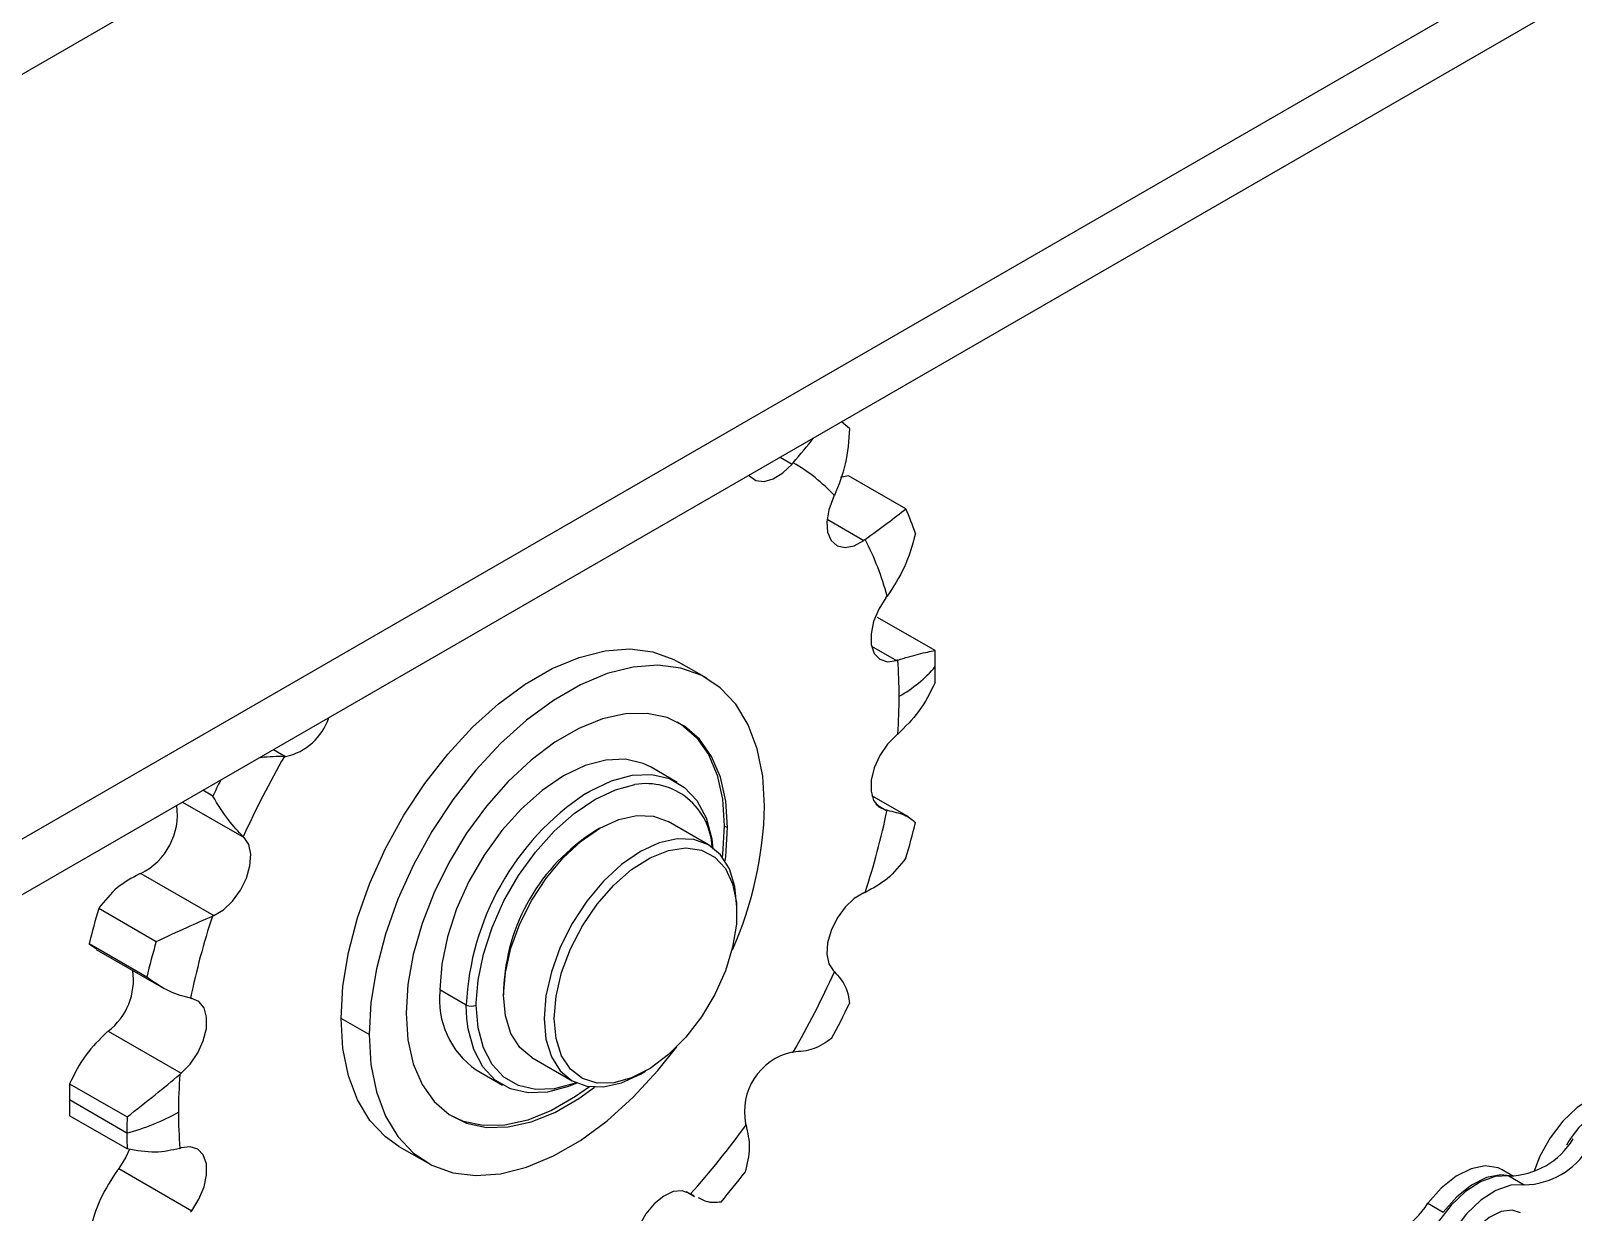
# Model space of a CAD drawing. Header units: metres. Extents: x 0 to 21025, y 0 to 14850.
# Drawn here: x 13248.2 to 13355.9, y 4968.2 to 5050.7 of the extents above; entities that cross this region are included whole.
import ezdxf

# ---------------------------------------------------------------- set-up
doc = ezdxf.new("R2010")
doc.units = ezdxf.units.M
doc.header["$LTSCALE"] = 25
doc.layers.add('SL4', color=4, linetype='Continuous')

msp = doc.modelspace()

# ---------------------------------------------------------------- linework, layer by layer
at = {"layer": 'SL4'}
for p, q in [((13108.297, 4967.303), (14045.196, 5508.163)), ((13154.595, 4940.576), (14091.494, 5481.436)), ((13154.595, 4936.687), (14091.494, 5477.548)), ((13300.518, 5020.927), (13301.353, 5020.445)), ((13305.293, 5019.637), (13304.744, 5019.498)), ((13309.314, 5017.316), (13305.293, 5019.637)), ((13303.802, 5016.599), (13306.371, 5015.115)), ((13311.348, 5007.41), (13307.327, 5009.731)), ((13306.911, 5007.723), (13308.651, 5006.719)), ((13295.391, 5005.481), (13293.433, 5006.611)), ((13265.135, 5000.501), (13265.97, 5000.019)), ((13293.34, 4998.202), (13291.502, 4999.264)), ((13260.877, 4997.247), (13260.188, 4997.645)), ((13309.486, 4995.782), (13306.932, 4997.257)), ((13258.772, 4996.827), (13263.067, 4994.348)), ((13307.215, 4996.672), (13307.916, 4996.268)), ((13287.931, 4994.997), (13287.578, 4994.793)), ((13295.523, 4993.836), (13292.694, 4995.469)), ((13296.623, 4995.167), (13296.849, 4995.037)), ((13255.853, 4991.838), (13260.951, 4988.895)), ((13297.496, 4989.067), (13297.496, 4989.475)), ((13252.911, 4989.398), (13256.931, 4987.076)), ((13256.268, 4984.589), (13252.247, 4986.91)), ((13252.247, 4986.91), (13252.761, 4986.57)), ((13252.738, 4986.532), (13257.283, 4983.908)), ((13278.596, 4982.637), (13276.757, 4983.699)), ((13281.197, 4983.74), (13281.197, 4983.332)), ((13278.636, 4981.706), (13278.596, 4982.637)), ((13279.287, 4982.637), (13279.288, 4982.8)), ((13253.574, 4980.81), (13258.672, 4977.867)), ((13271.8, 4980.577), (13269.842, 4981.707)), ((13283.17, 4978.971), (13285.999, 4977.338)), ((13279.288, 4978.106), (13281.126, 4977.045)), ((13290.762, 4977.81), (13291.115, 4978.014)), ((13250.877, 4977.143), (13254.897, 4974.822)), ((13254.881, 4973.693), (13250.86, 4976.014)), ((13254.897, 4972.582), (13250.877, 4974.903)), ((13273.89, 4972.759), (13275.849, 4971.629)), ((13254.309, 4971.207), (13259.407, 4968.264)), ((13351.774, 4970.665), (13350.974, 4971.127)), ((13351.442, 4970.693), (13352.517, 4970.073)), ((13293.953, 4969.601), (13294.531, 4969.267)), ((13294.059, 4969.557), (13294.2, 4969.475)), ((13294.514, 4969.314), (13294.263, 4969.433)), ((13345.77, 4968.783), (13346.844, 4968.163))]:
    msp.add_line(p, q, dxfattribs=at)
at = {"layer": 'SL4', "flags": 128}
for points in [[(13298.343, 5019.671), (13298.378, 5019.628), (13298.824, 5019.304), (13299.396, 5019.229), (13300.046, 5019.407), (13300.718, 5019.825), (13301.353, 5020.445)], [(13304.256, 5018.125), (13303.929, 5017.259), (13303.787, 5016.418), (13303.842, 5015.677), (13304.089, 5015.098), (13304.507, 5014.731), (13305.06, 5014.608), (13305.699, 5014.74), (13306.371, 5015.115)], [(13307.916, 5011.106), (13307.408, 5010.305), (13307.05, 5009.442), (13306.873, 5008.591), (13306.891, 5007.826), (13307.104, 5007.212), (13307.492, 5006.803), (13308.023, 5006.634), (13308.651, 5006.719)], [(13269.842, 4981.707), (13269.97, 4983.955), (13270.354, 4986.309), (13270.986, 4988.726), (13271.854, 4991.161), (13272.941, 4993.568), (13274.229, 4995.903), (13275.692, 4998.122), (13277.303, 5000.184), (13279.033, 5002.051), (13280.85, 5003.687), (13282.718, 5005.062), (13284.604, 5006.151), (13286.473, 5006.933), (13288.289, 5007.394), (13290.019, 5007.525), (13291.631, 5007.324), (13293.094, 5006.794), (13293.433, 5006.611)], [(13299.44, 4996.533), (13299.311, 4998.631), (13298.927, 5000.542), (13298.296, 5002.23), (13297.428, 5003.663), (13296.34, 5004.814), (13295.053, 5005.663), (13293.59, 5006.193), (13291.978, 5006.394), (13290.248, 5006.263), (13288.432, 5005.802), (13286.563, 5005.02), (13284.677, 5003.931), (13282.808, 5002.556), (13280.992, 5000.92), (13279.262, 4999.054), (13277.651, 4996.991), (13276.187, 4994.772), (13274.9, 4992.437), (13273.812, 4990.03), (13272.945, 4987.595), (13272.313, 4985.178), (13271.929, 4982.824), (13271.8, 4980.577)], [(13296.849, 4995.037), (13296.723, 4996.897), (13296.35, 4998.571), (13295.737, 5000.021), (13294.898, 5001.214), (13293.851, 5002.126), (13292.621, 5002.734), (13291.234, 5003.025), (13289.722, 5002.993), (13288.119, 5002.638), (13286.459, 5001.969), (13284.781, 5001), (13283.122, 4999.753), (13281.518, 4998.256), (13280.006, 4996.543), (13278.619, 4994.651), (13277.389, 4992.622), (13276.343, 4990.503), (13275.504, 4988.34), (13274.89, 4986.182), (13274.517, 4984.077), (13274.392, 4982.073)], [(13293.334, 5002.437), (13293.626, 5002.256), (13294.672, 5001.345), (13295.511, 5000.151), (13296.124, 4998.701), (13296.498, 4997.027), (13296.623, 4995.167)], [(13308.651, 5001.504), (13308.023, 5000.864), (13307.492, 5000.082), (13307.104, 4999.224), (13306.891, 4998.366), (13306.873, 4997.579), (13307.05, 4996.933), (13307.408, 4996.483), (13307.916, 4996.268)], [(13291.502, 4999.264), (13290.947, 4999.53), (13289.713, 4999.816), (13288.349, 4999.763), (13286.895, 4999.373), (13285.395, 4998.659), (13283.895, 4997.641), (13282.441, 4996.352), (13281.076, 4994.829), (13279.843, 4993.12), (13278.778, 4991.276), (13277.915, 4989.354), (13277.278, 4987.411), (13276.889, 4985.506), (13276.757, 4983.699)], [(13279.288, 4982.8), (13279.413, 4984.373), (13279.787, 4986.201), (13280.398, 4988.066), (13281.227, 4989.912), (13282.249, 4991.682), (13283.433, 4993.323), (13284.743, 4994.784), (13286.139, 4996.022), (13287.579, 4996.999), (13289.019, 4997.685), (13290.374, 4998.052)], [(13286.94, 4997.423), (13287.233, 4997.597), (13288.733, 4998.312), (13290.187, 4998.701), (13291.552, 4998.754), (13292.785, 4998.469), (13293.85, 4997.854), (13294.713, 4996.929), (13295.35, 4995.72), (13295.739, 4994.266), (13295.831, 4993.54)], [(13283.17, 4978.971), (13283.17, 4978.971), (13282.332, 4979.666), (13281.71, 4980.651), (13281.327, 4981.889), (13281.197, 4983.332), (13281.327, 4984.924), (13281.71, 4986.604), (13282.332, 4988.308), (13283.17, 4989.97), (13284.19, 4991.526), (13285.355, 4992.917), (13286.618, 4994.089), (13287.932, 4994.997), (13289.246, 4995.606), (13290.51, 4995.893), (13291.674, 4995.847), (13292.694, 4995.469)], [(13296.623, 4995.167), (13296.498, 4993.162), (13296.477, 4993)], [(13296.682, 4992.712), (13296.723, 4993.032), (13296.849, 4995.037)], [(13260.951, 4988.895), (13261.623, 4989.296), (13262.263, 4989.902), (13262.816, 4990.663), (13263.233, 4991.512), (13263.48, 4992.376), (13263.535, 4993.181), (13263.393, 4993.858), (13263.067, 4994.348)], [(13297.496, 4989.475), (13297.367, 4990.918), (13296.983, 4992.155), (13296.361, 4993.141), (13295.523, 4993.836), (13294.503, 4994.214), (13293.338, 4994.26), (13292.075, 4993.974), (13290.761, 4993.365), (13289.447, 4992.457), (13288.183, 4991.285), (13287.019, 4989.894), (13285.998, 4988.337), (13285.161, 4986.675), (13284.538, 4984.971), (13284.155, 4983.291), (13284.026, 4981.699), (13284.026, 4981.699)], [(13284.733, 4981.699), (13284.863, 4983.258), (13285.25, 4984.903), (13285.876, 4986.569), (13286.718, 4988.186), (13287.739, 4989.688), (13288.898, 4991.014), (13290.148, 4992.109), (13291.438, 4992.929), (13292.714, 4993.44), (13293.925, 4993.621), (13295.021, 4993.465), (13295.956, 4992.978), (13296.694, 4992.18), (13297.203, 4991.104), (13297.463, 4989.794), (13297.463, 4988.302), (13297.203, 4986.692), (13296.694, 4985.028), (13295.956, 4983.378), (13295.021, 4981.81), (13293.925, 4980.389), (13292.714, 4979.172), (13291.438, 4978.21), (13290.148, 4977.541), (13288.898, 4977.193), (13287.739, 4977.18), (13286.718, 4977.503), (13285.876, 4978.149), (13285.25, 4979.091), (13284.863, 4980.291), (13284.733, 4981.699)], [(13306.371, 4990.476), (13305.699, 4990.075), (13305.06, 4989.468), (13304.507, 4988.708), (13304.089, 4987.859), (13303.842, 4986.995), (13303.787, 4986.189), (13303.929, 4985.513), (13304.256, 4985.023)], [(13258.672, 4977.867), (13259.3, 4978.507), (13259.831, 4979.289), (13260.219, 4980.146), (13260.432, 4981.005), (13260.45, 4981.791), (13260.272, 4982.437), (13259.914, 4982.887), (13259.407, 4983.103)], [(13274.392, 4982.073), (13274.517, 4980.212), (13274.89, 4978.539), (13275.504, 4977.089), (13276.343, 4975.895), (13277.389, 4974.984), (13278.619, 4974.376), (13280.006, 4974.084), (13281.518, 4974.116), (13283.122, 4974.471), (13284.781, 4975.14), (13286.459, 4976.109), (13287.551, 4976.896)], [(13286.252, 4977.206), (13286.139, 4977.163), (13284.743, 4976.789), (13283.433, 4976.738), (13282.249, 4977.012), (13281.227, 4977.602), (13280.398, 4978.491), (13279.787, 4979.651), (13279.413, 4981.047), (13279.287, 4982.637)], [(13273.89, 4972.759), (13272.941, 4973.426), (13271.854, 4974.577), (13270.986, 4976.01), (13270.354, 4977.698), (13269.97, 4979.609), (13269.842, 4981.707)], [(13286.318, 4977.177), (13285.733, 4976.935), (13284.279, 4976.545), (13282.915, 4976.492), (13281.681, 4976.778), (13280.617, 4977.392), (13279.753, 4978.318), (13279.117, 4979.526), (13278.727, 4980.981), (13278.636, 4981.706)], [(13284.026, 4981.699), (13284.155, 4980.256), (13284.538, 4979.018), (13285.161, 4978.033), (13285.998, 4977.338), (13287.019, 4976.96), (13288.183, 4976.914), (13289.447, 4977.2), (13290.761, 4977.809), (13290.762, 4977.81)], [(13271.8, 4980.577), (13271.929, 4978.478), (13272.313, 4976.567), (13272.945, 4974.879), (13273.812, 4973.446), (13274.9, 4972.295), (13276.187, 4971.446), (13277.651, 4970.916), (13279.262, 4970.715), (13280.992, 4970.846), (13282.808, 4971.307), (13284.677, 4972.089), (13286.563, 4973.178), (13288.432, 4974.553), (13290.248, 4976.189), (13291.978, 4978.056), (13293.302, 4979.724)], [(13287.2, 4976.93), (13286.234, 4976.239), (13284.556, 4975.27), (13282.896, 4974.601), (13281.292, 4974.247), (13279.78, 4974.215), (13278.394, 4974.506), (13277.456, 4974.932)], [(13359.24, 4976.56), (13358.291, 4976.528), (13357.26, 4976.161), (13356.212, 4975.48), (13355.214, 4974.53), (13354.327, 4973.369), (13353.609, 4972.071), (13353.182, 4970.979)], [(13255.068, 4972.566), (13254.816, 4972.009), (13254.309, 4971.207)], [(13259.407, 4968.264), (13259.914, 4969.066), (13260.272, 4969.929), (13260.45, 4970.78), (13260.432, 4971.545), (13260.219, 4972.159), (13259.831, 4972.567), (13259.3, 4972.737), (13258.672, 4972.652)], [(13350.974, 4971.127), (13350.682, 4971.265), (13349.796, 4971.402), (13348.798, 4971.2), (13347.75, 4970.671), (13346.719, 4969.848), (13345.77, 4968.783)], [(13351.442, 4970.693), (13350.493, 4970.662), (13349.462, 4970.294), (13348.414, 4969.614), (13347.416, 4968.663), (13346.529, 4967.502), (13345.811, 4966.204), (13345.305, 4964.85), (13345.073, 4963.768)], [(13352.517, 4970.073), (13351.567, 4970.041), (13350.537, 4969.674), (13349.489, 4968.993), (13348.491, 4968.043), (13347.604, 4966.882), (13346.886, 4965.584), (13346.38, 4964.23), (13346.119, 4962.905), (13346.119, 4961.693), (13346.193, 4961.255)], [(13351.692, 4970.668), (13350.871, 4970.782), (13349.872, 4970.58), (13348.825, 4970.051), (13347.794, 4969.228), (13346.844, 4968.163)], [(13294.2, 4969.475), (13293.679, 4969.663), (13293.056, 4969.597), (13292.387, 4969.282), (13291.729, 4968.747), (13291.138, 4968.036), (13290.666, 4967.211), (13290.352, 4966.344), (13290.225, 4965.509)], [(13352.252, 4968.126), (13351.672, 4968.305), (13350.895, 4968.209), (13350.063, 4967.8), (13349.249, 4967.116), (13348.526, 4966.217), (13347.958, 4965.182), (13347.596, 4964.105), (13347.472, 4963.08)]]:
    msp.add_lwpolyline(points, dxfattribs=at)
at = {"layer": 'SL4'}
for centre, radius, start, end in [((13296.166, 5012.698), 13.762, 48.03771, 51.08299), ((13319.818, 5004.775), 24.217, 139.38552, 139.68238), ((13295.348, 5009.972), 12.195, 42.69497, 60.06194), ((13280.662, 5029.456), 26.173, 334.34682, 334.6287), ((13290.015, 5008.892), 21.057, 18.56036, 23.58272), ((13316.577, 5001.122), 17.319, 125.73297, 126.10417), ((13289.809, 5006.483), 18.788, 14.56516, 27.57792), ((13287.661, 5026.534), 25.461, 322.70567, 322.99278), ((13311.737, 4997.114), 10.088, 107.27975, 107.81197), ((13277.485, 5004.249), 31.355, 359.94756, 4.56954), ((13274.672, 5006.305), 36.693, 359.99249, 1.72651), ((13304.454, 5012.117), 9.033, 299.04532, 319.90875), ((13272.732, 5006.305), 38.632, 358.31738, 359.99287), ((13273.012, 5004.249), 35.827, 355.72534, 359.95411), ((13265.169, 5003.938), 4.001, 281.54883, 342.27615), ((13296.21, 5016.433), 19.433, 309.80446, 310.14824), ((13318.774, 4969.401), 61.11, 149.93061, 155.85297), ((13265.812, 4993.397), 6.623, 88.63483, 89.33941), ((13322.38, 4967.298), 68.408, 152.99039, 154.03575), ((13291.137, 4993.485), 4.631, 2.44264, 99.48724), ((13297.35, 4981.8), 18.773, 123.67712, 177.44491), ((13253.809, 4995.958), 4.599, 296.38857, 7.92423), ((13273.155, 4997.165), 26.292, 336.05963, 358.6227), ((13258.11, 5006.483), 50.921, 341.72409, 348.41288), ((13307.003, 4990.501), 5.839, 80.2347, 81.001), ((13254.404, 5008.891), 57.187, 343.77857, 346.35839), ((13266.748, 4998.316), 5.413, 226.34362, 227.14968), ((13294.899, 4983.198), 13.712, 122.26897, 177.73641), ((13260.498, 4980.917), 11.868, 113.03868, 113.51627), ((13301.727, 5001.397), 11.868, 293.03868, 293.51627), ((13307.821, 4973.422), 57.187, 163.77857, 166.35839), ((13309.213, 4972.888), 50.921, 161.72409, 168.41288), ((13265.596, 4977.974), 11.868, 113.03868, 113.51627), ((13311.842, 4971.101), 57.187, 163.77857, 166.35839), ((13250.792, 4984.407), 4.547, 307.71741, 8.21257), ((13248.549, 5009.97), 61.11, 329.93061, 335.85297), ((13300.575, 4981.055), 5.413, 46.34362, 47.14968), ((13260.32, 4988.87), 5.839, 260.2347, 261.001), ((13282.699, 4983.018), 5.98, 173.46674, 235.22108), ((13278.941, 4983.304), 0.751, 242.60967, 297.39033), ((13243.661, 5012.796), 68.635, 331.74964, 334.03393), ((13266.014, 4965.881), 19.433, 129.80446, 130.14824), ((13302.299, 4975.186), 4.272, 102.80111, 191.41526), ((13301.511, 4985.973), 6.623, 268.63483, 269.33941), ((13294.31, 4975.122), 35.827, 175.72534, 179.95411), ((13271.112, 4962.938), 19.433, 129.80446, 130.14824), ((13289.492, 4976.009), 38.632, 178.31738, 179.99287), ((13287.553, 4976.009), 36.693, 179.99249, 181.72651), ((13360.633, 4970.093), 5.855, 93.11014, 152.07322), ((13251.07, 4988.292), 15.089, 284.62992, 299.42742), ((13293.513, 4973.688), 38.632, 178.31738, 179.99287), ((13289.838, 4975.122), 31.355, 179.94756, 184.56954), ((13291.574, 4973.688), 36.693, 179.99249, 181.72651), ((13251.453, 5007.815), 57.496, 318.12136, 324.2895), ((13289.736, 4971.626), 8.805, 17.37575, 17.95852), ((13351.332, 4976.068), 5.376, 271.17027, 328.82435), ((13255.586, 4982.256), 10.088, 287.27975, 287.81197), ((13352.407, 4975.448), 5.376, 271.17027, 328.82435), ((13274.564, 4955.78), 25.461, 142.70567, 142.99278), ((13246.916, 5010.366), 64.576, 320.0159, 322.39496), ((13297.107, 4973.732), 5.155, 235.6701, 236.50283), ((13279.662, 4952.837), 25.461, 142.70567, 142.99278), ((13341.17, 4971.567), 5.376, 271.17027, 328.82435)]:
    msp.add_arc(centre, radius, start, end, dxfattribs=at)
for points, knots in [([(13305.368, 5022.931), (13305.315, 5022.099), (13305.214, 5020.484), (13304.606, 5018.974), (13304.311, 5018.242)], [0, 0, 0, 0, 0.5152633, 1, 1, 1, 1]), ([(13301.434, 5020.54), (13301.936, 5021.131), (13302.448, 5021.734), (13302.858, 5022.271), (13302.866, 5022.283)], [0, 0, 0, 0, 0.97898482, 1, 1, 1, 1]), ([(13306.462, 5015.181), (13306.997, 5015.572), (13308.099, 5016.378), (13308.901, 5016.997), (13309.314, 5017.316)], [0, 0, 0, 0, 0.4847219, 1, 1, 1, 1]), ([(13309.977, 5015.594), (13309.754, 5014.784), (13309.32, 5013.21), (13308.426, 5011.862), (13307.993, 5011.208)], [0, 0, 0, 0, 0.5152637, 1, 1, 1, 1]), ([(13308.74, 5006.747), (13309.257, 5006.903), (13310.322, 5007.226), (13310.999, 5007.348), (13311.348, 5007.41)], [0, 0, 0, 0, 0.48472482, 1, 1, 1, 1]), ([(13311.348, 5005.17), (13310.999, 5004.468), (13310.322, 5003.104), (13309.257, 5002.077), (13308.74, 5001.579)], [0, 0, 0, 0, 0.5152541, 1, 1, 1, 1]), ([(13264.171, 4999.944), (13264.185, 4999.946), (13264.855, 5000.032), (13265.377, 5000.026), (13265.889, 5000.02)], [0, 0, 0, 0, 0.0210148, 1, 1, 1, 1]), ([(13263.012, 4994.4), (13262.667, 4994.763), (13261.955, 4995.511), (13261.244, 4996.657), (13260.877, 4997.247)], [0, 0, 0, 0, 0.4847365, 1, 1, 1, 1]), ([(13307.993, 4996.255), (13308.426, 4996.16), (13309.32, 4995.963), (13309.754, 4995.594), (13309.977, 4995.404)], [0, 0, 0, 0, 0.484736, 1, 1, 1, 1]), ([(13309.314, 4992.916), (13308.901, 4992.396), (13308.099, 4991.385), (13306.997, 4990.799), (13306.462, 4990.515)], [0, 0, 0, 0, 0.5152562, 1, 1, 1, 1]), ([(13255.762, 4991.799), (13255.228, 4991.515), (13254.125, 4990.929), (13253.324, 4989.918), (13252.911, 4989.398)], [0, 0, 0, 0, 0.4847219, 1, 1, 1, 1]), ([(13256.931, 4987.076), (13257.659, 4987.416), (13259.07, 4988.074), (13260.276, 4988.601), (13260.861, 4988.856)], [0, 0, 0, 0, 0.5152562, 1, 1, 1, 1]), ([(13259.33, 4983.115), (13258.846, 4983.24), (13257.849, 4983.496), (13256.806, 4984.217), (13256.268, 4984.589)], [0, 0, 0, 0, 0.4847361, 1, 1, 1, 1]), ([(13304.311, 4984.971), (13304.606, 4984.637), (13305.214, 4983.948), (13305.315, 4983.154), (13305.368, 4982.745)], [0, 0, 0, 0, 0.4847365, 1, 1, 1, 1]), ([(13253.485, 4980.735), (13252.968, 4980.237), (13251.902, 4979.21), (13251.225, 4977.846), (13250.877, 4977.143)], [0, 0, 0, 0, 0.4847248, 1, 1, 1, 1]), ([(13304.121, 4980.31), (13303.713, 4980.023), (13302.92, 4979.466), (13301.919, 4979.388), (13301.434, 4979.351)], [0, 0, 0, 0, 0.5152637, 1, 1, 1, 1]), ([(13254.897, 4974.822), (13255.56, 4975.343), (13256.847, 4976.355), (13258.016, 4977.323), (13258.583, 4977.792)], [0, 0, 0, 0, 0.5152541, 1, 1, 1, 1]), ([(13298.139, 4974.255), (13298.256, 4973.725), (13298.499, 4972.631), (13298.219, 4971.529), (13298.075, 4970.961)], [0, 0, 0, 0, 0.4847353, 1, 1, 1, 1]), ([(13258.583, 4972.623), (13258.016, 4972.496), (13256.847, 4972.234), (13255.56, 4972.464), (13254.897, 4972.582)], [0, 0, 0, 0, 0.48472482, 1, 1, 1, 1]), ([(13254.232, 4971.106), (13253.798, 4970.452), (13252.904, 4969.104), (13252.471, 4967.53), (13252.247, 4966.719)], [0, 0, 0, 0, 0.4847361, 1, 1, 1, 1]), ([(13296.395, 4968.872), (13296.063, 4968.828), (13295.581, 4968.764), (13295.008, 4969.069), (13294.83, 4969.164)], [0, 0, 0, 0, 0.6884156, 1, 1, 1, 1])]:
    msp.add_open_spline(points, degree=3, knots=knots, dxfattribs=at)

doc.saveas('drawing.dxf')
